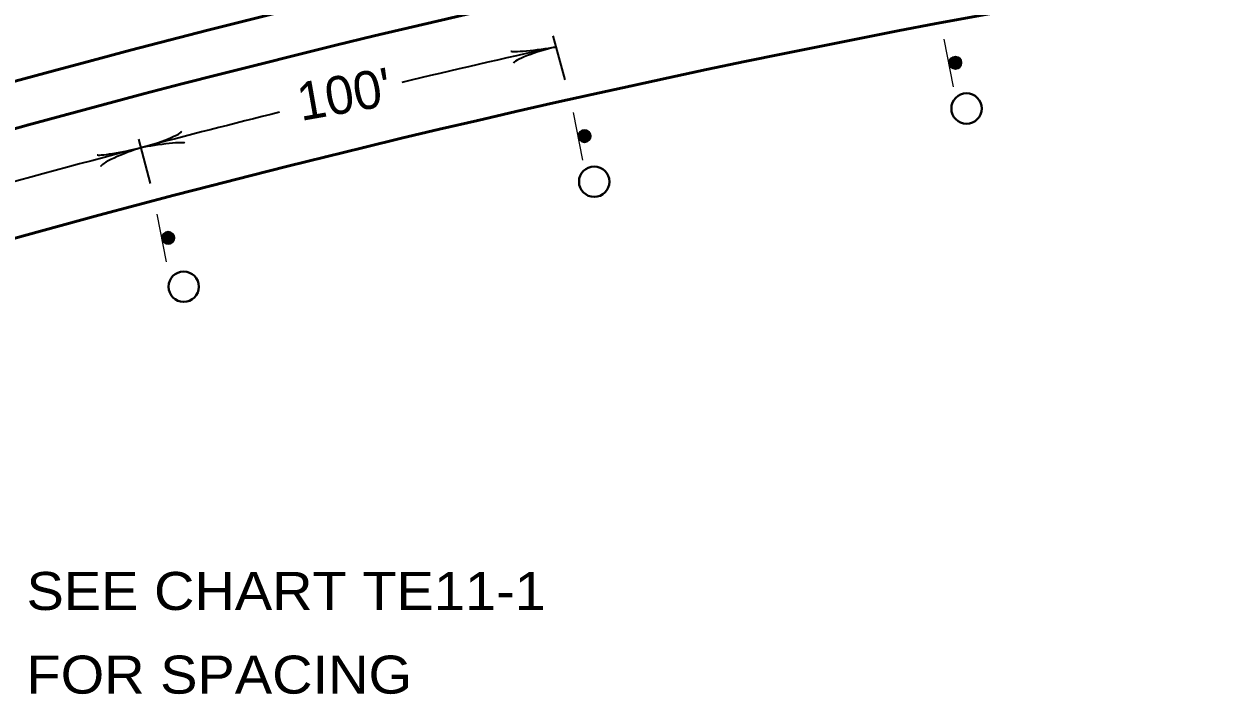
# Model space of a CAD drawing. Extents: x 354 to 1034, y -85 to 443.
# Drawn here: x 476.2 to 539.6, y 225.2 to 260.9 of the extents above; entities that cross this region are included whole.
import ezdxf
from ezdxf.enums import TextEntityAlignment as Align

# ---------------------------------------------------------------- set-up
doc = ezdxf.new("R2010")
doc.units = 0
doc.header["$LTSCALE"] = 0.8
doc.layers.add('1', color=7, linetype='Continuous', lineweight=40)
doc.layers.add('4', color=7, linetype='Continuous', lineweight=25)

msp = doc.modelspace()

# ---------------------------------------------------------------- linework, layer by layer
at = {"layer": '1', "lineweight": 35}
for p, q in [((504.3232, 260.2505), (504.9521, 257.9033)), ((482.2574, 254.7397), (482.8863, 252.3926))]:
    msp.add_line(p, q, dxfattribs=at)
at = {"layer": '1'}
for centre, radius in [((525.7452, 258.8108), 0.3159), ((525.7387, 258.8013), 0.2917), ((525.7467, 258.8029), 0.2754), ((525.758, 258.8298), 0.2835), ((525.7452, 258.8108), 0.2511), ((525.7452, 258.8108), 0.2349), ((525.7467, 258.8029), 0.2268), ((525.7467, 258.8029), 0.2106), ((525.7546, 258.8044), 0.1946), ((525.7626, 258.806), 0.1782), ((525.7626, 258.806), 0.162), ((525.7498, 258.787), 0.1296), ((525.7785, 258.8091), 0.1458), ((525.7482, 258.7949), 0.0891), ((525.7975, 258.7962), 0.1296), ((525.8039, 258.8057), 0.1218), ((525.8134, 258.7993), 0.0972), ((525.8213, 258.8009), 0.0814), ((525.7553, 258.9283), 0.0081), ((525.8293, 258.8024), 0.0648), ((525.8452, 258.8055), 0.0486), ((525.8611, 258.8086), 0.0324), ((525.877, 258.8117), 0.0162), ((526.3415, 256.3755), 0.81), ((506.0038, 254.9064), 0.3159), ((505.9974, 254.8969), 0.2917), ((506.0053, 254.8984), 0.2754), ((506.0166, 254.9254), 0.2835), ((506.0038, 254.9064), 0.2511), ((506.0038, 254.9064), 0.2349), ((506.0053, 254.8984), 0.2268), ((506.0053, 254.8984), 0.2106), ((506.0133, 254.9), 0.1946), ((506.0212, 254.9015), 0.1782), ((506.0212, 254.9015), 0.162), ((506.0084, 254.8825), 0.1296), ((506.0371, 254.9046), 0.1458), ((506.0069, 254.8905), 0.0891), ((506.0561, 254.8918), 0.1296), ((506.0625, 254.9013), 0.1218), ((506.072, 254.8949), 0.0972), ((506.08, 254.8965), 0.0814), ((506.014, 255.0239), 0.0081), ((506.0879, 254.898), 0.0648), ((506.1038, 254.9011), 0.0486), ((506.1197, 254.9042), 0.0324), ((506.1356, 254.9073), 0.0162), ((506.519, 252.4788), 0.81), ((483.8388, 249.4874), 0.3159), ((483.8324, 249.4779), 0.2917), ((483.8404, 249.4795), 0.2754), ((483.8516, 249.5064), 0.2835), ((483.8388, 249.4874), 0.2511), ((483.8388, 249.4874), 0.2349), ((483.8404, 249.4795), 0.2268), ((483.8404, 249.4795), 0.2106), ((483.8483, 249.481), 0.1946), ((483.8563, 249.4826), 0.1782), ((483.8563, 249.4826), 0.162), ((483.8434, 249.4636), 0.1296), ((483.8722, 249.4857), 0.1458), ((483.8419, 249.4715), 0.0891), ((483.8912, 249.4729), 0.1296), ((483.8976, 249.4824), 0.1218), ((483.9071, 249.4759), 0.0972), ((483.915, 249.4775), 0.0814), ((483.849, 249.6049), 0.0081), ((483.923, 249.479), 0.0648), ((483.9389, 249.4821), 0.0486), ((483.9548, 249.4852), 0.0324), ((483.9707, 249.4883), 0.0162), ((484.6634, 246.8878), 0.81)]:
    msp.add_circle(centre, radius, dxfattribs=at)
at = {"layer": '1', "lineweight": 53}
msp.add_arc((637.6156, -334.6967), 606.1976, 96.79853, 109.38334, dxfattribs=at)
at = {"layer": '1', "lineweight": 35}
for start, end in [(102.58578, 103.37674), (104.0099, 104.73016), (104.73016, 108.80454)]:
    msp.add_arc((636.5144, -331.9859), 606.1976, start, end, dxfattribs=at)
at = {"layer": '1', "lineweight": 53}
for major_axis, ratio, end_param in [((-208.1381, 577.5308), 0.999341, 6.2772858), ((-207.3142, 575.2447), 0.999339, 6.2770997)]:
    msp.add_ellipse((637.866, -334.2457), major_axis=major_axis, ratio=ratio, start_param=6.0557933, end_param=end_param, dxfattribs=at)
at = {"layer": '1', "lineweight": 35}
for centre, major_axis, ratio, start_param, end_param in [((503.5002, 259.613), (1.4192, 0.1739), 0.07063, 3.1407148, 5.41811), ((503.5002, 259.613), (1.4192, 0.1739), 0.07063, 3.1407148, 5.41811), ((503.6102, 259.2327), (1.3833, 0.4412), 0.122415, 0.8963533, 3.1415927), ((503.6102, 259.2327), (1.3833, 0.4412), 0.122415, 0.8963533, 3.1415927), ((483.1844, 254.7146), (-1.3757, -0.4644), 0.122415, 0.8963533, 3.1415927), ((483.3008, 254.3361), (1.4161, 0.1977), 0.07063, 6.2823074, 8.5597026), ((481.4599, 254.1907), (-1.4033, -0.2742), 0.07063, 6.2823074, 8.5597026), ((481.5966, 253.8191), (1.3484, 0.5384), 0.122415, 0.8963533, 3.1415927)]:
    msp.add_ellipse(centre, major_axis=major_axis, ratio=ratio, start_param=start_param, end_param=end_param, dxfattribs=at)
at = {"layer": '4'}
for p, q in [((525.6476, 257.5295), (525.1529, 260.0738)), ((505.9063, 253.6251), (505.4116, 256.1693)), ((483.7413, 248.2061), (483.2467, 250.7505))]:
    msp.add_line(p, q, dxfattribs=at)
for centre in [(525.7436, 258.8188), (506.0022, 254.9143), (483.8373, 249.4954)]:
    msp.add_circle(centre, 0.3321, dxfattribs=at)

# ---------------------------------------------------------------- texts
at = {"layer": '1'}
msp.add_text("100'", height=2.025, rotation=10, dxfattribs=at).set_placement((493.3819, 256.1467), align=Align.CENTER)
at = {"layer": '1', "width": 1.1}
for s, p in [('SEE CHART TE11-1', (476.2963, 229.6736)), ('FOR SPACING', (476.2963, 225.2186))]:
    msp.add_text(s, height=2.025, dxfattribs=at).set_placement(p)

doc.saveas('drawing.dxf')
